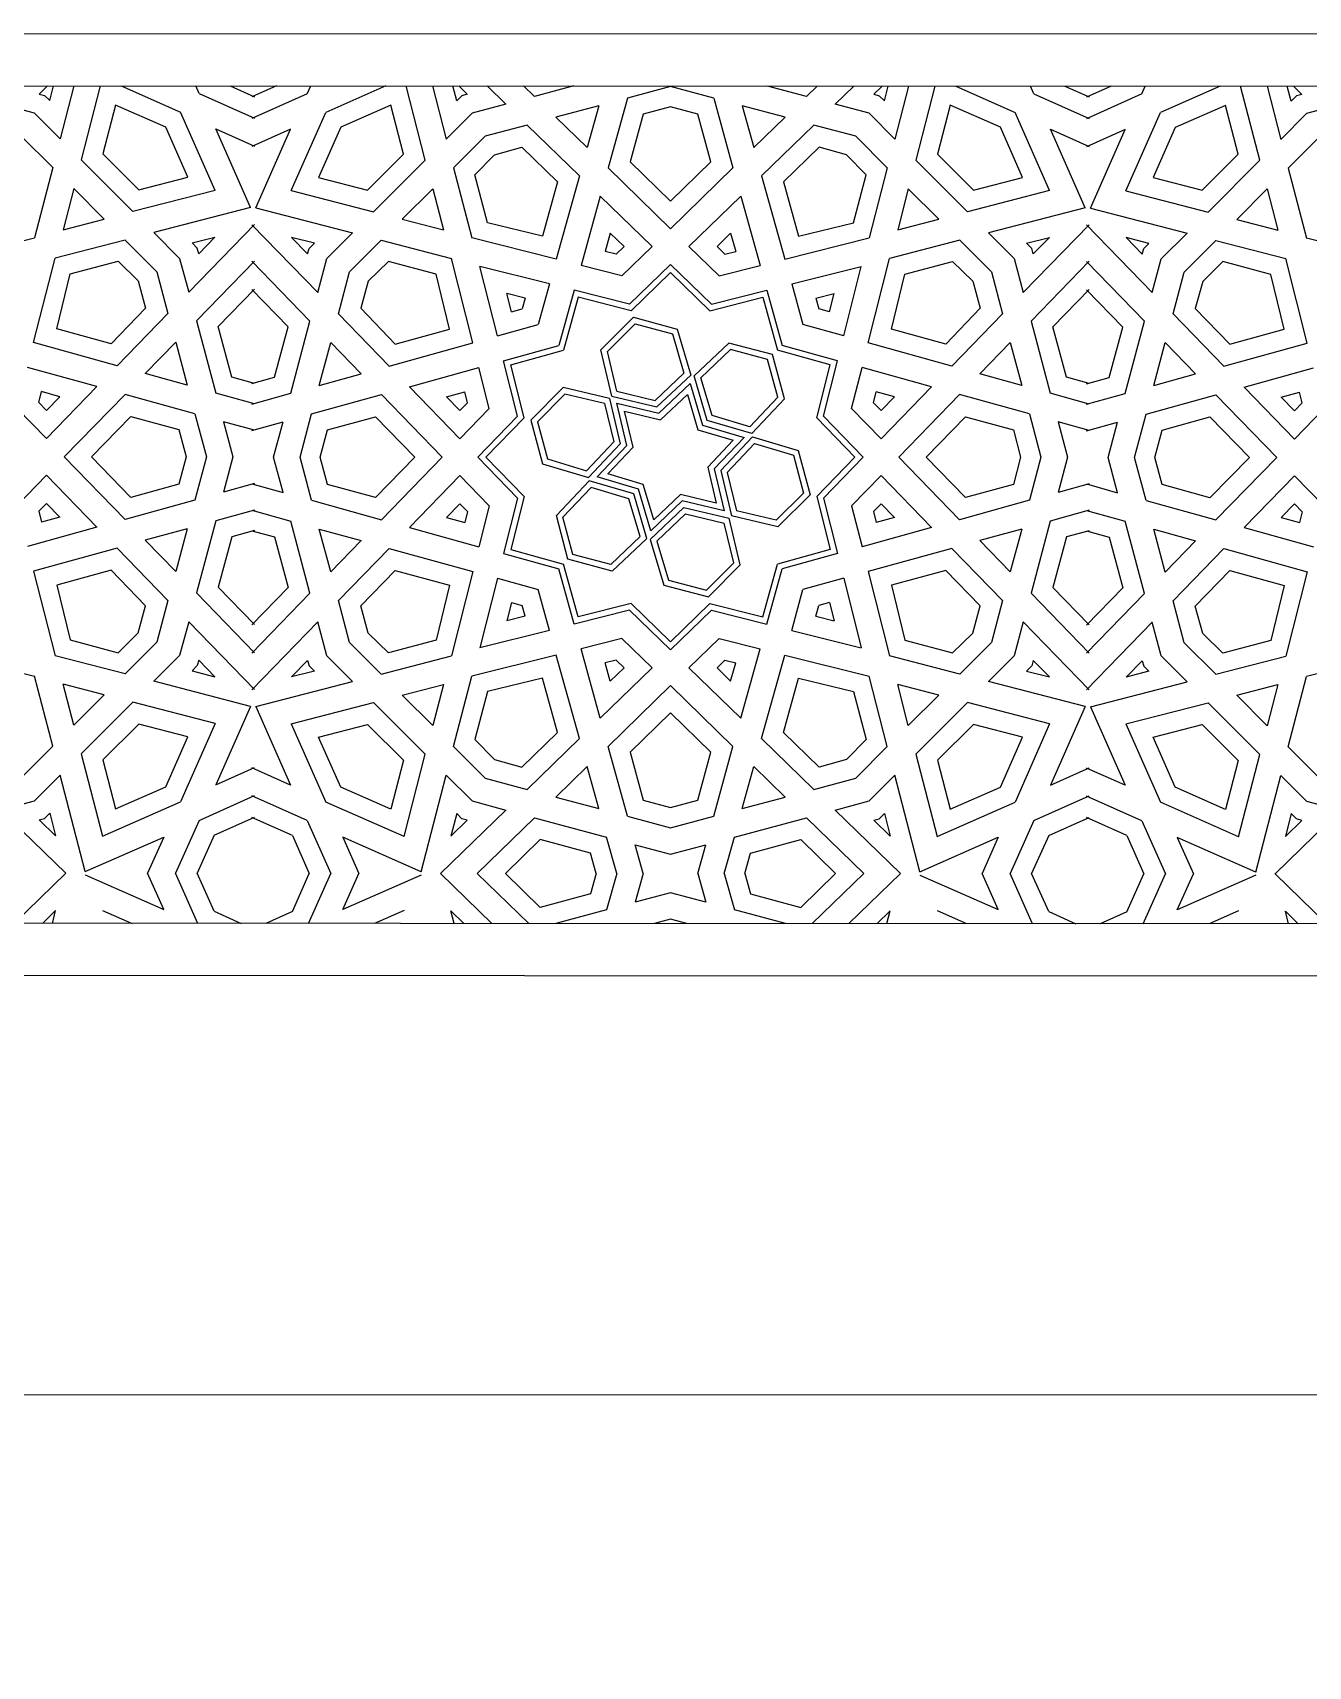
# Model space of a CAD drawing. Header units: inches. Extents: x 13054 to 48691, y 5623 to 20391.
# Drawn here: x 48389.29 to 48401.48, y 18873.44 to 18889.05 of the extents above; entities that cross this region are included whole.
import ezdxf

# ---------------------------------------------------------------- set-up
doc = ezdxf.new("R2010")
doc.units = ezdxf.units.IN
doc.header["$MEASUREMENT"] = 0

msp = doc.modelspace()

# ---------------------------------------------------------------- linework, layer by layer
at = {"transparency": 33554483}
for p, q in [((48359.01, 18889.046), (48454.949, 18889.021)), ((48359.51, 18888.546), (48454.449, 18888.521)), ((48389.43, 18888.538), (48389.35, 18888.46)), ((48389.35, 18888.46), (48389.402, 18888.446)), ((48389.402, 18888.446), (48389.452, 18888.397)), ((48389.452, 18888.397), (48389.489, 18888.538)), ((48389.683, 18888.538), (48389.551, 18888.032)), ((48389.935, 18888.538), (48389.752, 18887.831)), ((48390.133, 18888.538), (48390.702, 18888.287)), ((48390.88, 18888.465), (48390.847, 18888.538)), ((48390.88, 18888.465), (48391.408, 18888.229)), ((48391.177, 18888.537), (48391.408, 18888.434)), ((48391.619, 18888.537), (48391.383, 18888.432)), ((48391.912, 18888.463), (48391.383, 18888.226)), ((48391.912, 18888.463), (48391.945, 18888.537)), ((48392.662, 18888.537), (48392.089, 18888.285)), ((48393.04, 18887.829), (48392.857, 18888.537)), ((48393.109, 18888.537), (48393.24, 18888.029)), ((48393.34, 18888.394), (48393.303, 18888.537)), ((48393.389, 18888.444), (48393.34, 18888.394)), ((48393.36, 18888.537), (48393.441, 18888.458)), ((48393.441, 18888.458), (48393.389, 18888.444)), ((48393.63, 18888.537), (48393.809, 18888.362)), ((48393.98, 18888.537), (48394.084, 18888.436)), ((48394.459, 18888.537), (48394.084, 18888.436)), ((48394.971, 18888.421), (48394.786, 18887.754)), ((48395.383, 18888.531), (48394.971, 18888.421)), ((48395.796, 18888.421), (48395.383, 18888.531)), ((48395.796, 18888.421), (48395.98, 18887.754)), ((48396.682, 18888.436), (48396.309, 18888.536)), ((48396.785, 18888.536), (48396.682, 18888.436)), ((48397.136, 18888.536), (48396.957, 18888.362)), ((48397.405, 18888.536), (48397.325, 18888.458)), ((48397.325, 18888.458), (48397.377, 18888.444)), ((48397.377, 18888.444), (48397.427, 18888.394)), ((48397.427, 18888.394), (48397.463, 18888.536)), ((48397.657, 18888.536), (48397.526, 18888.029)), ((48397.909, 18888.536), (48397.726, 18887.829)), ((48398.108, 18888.536), (48398.677, 18888.285)), ((48398.854, 18888.463), (48398.822, 18888.535)), ((48398.854, 18888.463), (48399.383, 18888.226)), ((48399.152, 18888.535), (48399.383, 18888.432)), ((48399.593, 18888.535), (48399.358, 18888.43)), ((48399.886, 18888.461), (48399.358, 18888.224)), ((48399.886, 18888.461), (48399.92, 18888.535)), ((48400.636, 18888.535), (48400.064, 18888.283)), ((48401.014, 18887.827), (48400.831, 18888.535)), ((48401.083, 18888.535), (48401.215, 18888.027)), ((48401.314, 18888.392), (48401.277, 18888.535)), ((48401.364, 18888.442), (48401.314, 18888.392)), ((48401.335, 18888.535), (48401.416, 18888.456)), ((48401.416, 18888.456), (48401.364, 18888.442)), ((48389.305, 18888.278), (48388.982, 18888.364)), ((48389.551, 18888.032), (48389.305, 18888.278)), ((48390.081, 18888.355), (48389.96, 18887.888)), ((48390.56, 18888.145), (48390.081, 18888.355)), ((48391.031, 18887.54), (48390.702, 18888.287)), ((48391.76, 18887.538), (48392.089, 18888.285)), ((48392.71, 18888.353), (48392.232, 18888.143)), ((48392.831, 18887.886), (48392.71, 18888.353)), ((48393.487, 18888.276), (48393.24, 18888.029)), ((48393.809, 18888.362), (48393.487, 18888.276)), ((48394.697, 18888.348), (48394.288, 18888.238)), ((48394.288, 18888.238), (48394.586, 18887.948)), ((48394.697, 18888.348), (48394.586, 18887.948)), ((48395.123, 18888.267), (48394.997, 18887.811)), ((48395.383, 18888.337), (48395.123, 18888.267)), ((48395.643, 18888.267), (48395.383, 18888.337)), ((48395.77, 18887.811), (48395.643, 18888.267)), ((48396.479, 18888.238), (48396.069, 18888.348)), ((48396.069, 18888.348), (48396.18, 18887.948)), ((48396.479, 18888.238), (48396.18, 18887.948)), ((48397.28, 18888.276), (48396.957, 18888.362)), ((48397.526, 18888.029), (48397.28, 18888.276)), ((48398.056, 18888.353), (48397.935, 18887.886)), ((48398.535, 18888.143), (48398.056, 18888.353)), ((48399.006, 18887.538), (48398.677, 18888.285)), ((48399.735, 18887.536), (48400.064, 18888.283)), ((48400.685, 18888.351), (48400.206, 18888.141)), ((48400.806, 18887.884), (48400.685, 18888.351)), ((48401.461, 18888.274), (48401.215, 18888.027)), ((48401.784, 18888.36), (48401.461, 18888.274)), ((48390.77, 18887.666), (48390.56, 18888.145)), ((48391.04, 18888.126), (48391.408, 18887.961)), ((48391.37, 18887.376), (48391.04, 18888.126)), ((48391.751, 18888.124), (48391.383, 18887.959)), ((48391.421, 18887.373), (48391.751, 18888.124)), ((48392.232, 18888.143), (48392.021, 18887.664)), ((48394.013, 18888.164), (48393.613, 18888.057)), ((48394.013, 18888.164), (48394.512, 18887.679)), ((48396.753, 18888.164), (48396.254, 18887.679)), ((48397.153, 18888.057), (48396.753, 18888.164)), ((48398.745, 18887.664), (48398.535, 18888.143)), ((48399.015, 18888.124), (48399.383, 18887.959)), ((48399.345, 18887.373), (48399.015, 18888.124)), ((48399.726, 18888.121), (48399.358, 18887.957)), ((48399.396, 18887.371), (48399.726, 18888.121)), ((48400.206, 18888.141), (48399.996, 18887.662)), ((48389.48, 18887.757), (48389.178, 18888.059)), ((48393.613, 18888.057), (48393.311, 18887.755)), ((48393.702, 18887.879), (48393.962, 18887.951)), ((48393.962, 18887.951), (48394.302, 18887.622)), ((48396.805, 18887.951), (48396.464, 18887.622)), ((48397.064, 18887.879), (48396.805, 18887.951)), ((48397.455, 18887.755), (48397.153, 18888.057)), ((48401.588, 18888.055), (48401.286, 18887.753)), ((48390.246, 18887.337), (48389.752, 18887.831)), ((48389.96, 18887.888), (48390.303, 18887.545)), ((48392.488, 18887.543), (48392.831, 18887.886)), ((48392.545, 18887.335), (48393.04, 18887.829)), ((48393.513, 18887.687), (48393.702, 18887.879)), ((48394.997, 18887.811), (48395.383, 18887.435)), ((48395.383, 18887.435), (48395.77, 18887.811)), ((48397.253, 18887.687), (48397.064, 18887.879)), ((48398.221, 18887.335), (48397.726, 18887.829)), ((48397.935, 18887.886), (48398.278, 18887.543)), ((48400.463, 18887.541), (48400.806, 18887.884)), ((48400.52, 18887.332), (48401.014, 18887.827)), ((48389.48, 18887.757), (48389.307, 18887.087)), ((48390.303, 18887.545), (48390.77, 18887.666)), ((48392.021, 18887.664), (48392.488, 18887.543)), ((48393.311, 18887.755), (48393.485, 18887.085)), ((48393.635, 18887.23), (48393.513, 18887.687)), ((48394.302, 18887.622), (48394.159, 18887.102)), ((48394.512, 18887.679), (48394.291, 18886.881)), ((48394.786, 18887.754), (48395.383, 18887.173)), ((48395.98, 18887.754), (48395.383, 18887.173)), ((48396.254, 18887.679), (48396.475, 18886.881)), ((48396.464, 18887.622), (48396.607, 18887.102)), ((48397.131, 18887.23), (48397.253, 18887.687)), ((48397.455, 18887.755), (48397.282, 18887.085)), ((48398.278, 18887.543), (48398.745, 18887.664)), ((48399.996, 18887.662), (48400.463, 18887.541)), ((48401.286, 18887.753), (48401.459, 18887.083)), ((48389.681, 18887.557), (48389.579, 18887.164)), ((48389.972, 18887.266), (48389.681, 18887.557)), ((48391.031, 18887.54), (48390.246, 18887.337)), ((48391.76, 18887.538), (48392.545, 18887.335)), ((48392.82, 18887.264), (48393.111, 18887.555)), ((48393.111, 18887.555), (48393.213, 18887.162)), ((48394.712, 18887.485), (48394.528, 18886.821)), ((48394.712, 18887.485), (48395.208, 18887.003)), ((48396.055, 18887.485), (48395.558, 18887.003)), ((48396.055, 18887.485), (48396.239, 18886.821)), ((48397.655, 18887.555), (48397.554, 18887.162)), ((48397.947, 18887.264), (48397.655, 18887.555)), ((48399.006, 18887.538), (48398.221, 18887.335)), ((48399.735, 18887.536), (48400.52, 18887.332)), ((48400.794, 18887.261), (48401.085, 18887.553)), ((48401.085, 18887.553), (48401.187, 18887.16)), ((48391.37, 18887.376), (48390.447, 18887.136)), ((48391.421, 18887.373), (48392.345, 18887.134)), ((48399.345, 18887.373), (48398.421, 18887.134)), ((48399.396, 18887.371), (48400.32, 18887.132)), ((48389.579, 18887.164), (48389.972, 18887.266)), ((48390.447, 18887.136), (48390.693, 18886.89)), ((48391.408, 18887.215), (48390.78, 18886.567)), ((48391.383, 18887.212), (48392.012, 18886.565)), ((48392.098, 18886.888), (48392.345, 18887.134)), ((48392.82, 18887.264), (48393.213, 18887.162)), ((48394.159, 18887.102), (48393.635, 18887.23)), ((48396.607, 18887.102), (48397.131, 18887.23)), ((48397.554, 18887.162), (48397.947, 18887.264)), ((48398.421, 18887.134), (48398.668, 18886.888)), ((48399.383, 18887.212), (48398.754, 18886.565)), ((48399.358, 18887.21), (48399.987, 18886.563)), ((48400.794, 18887.261), (48401.187, 18887.16)), ((48388.501, 18886.883), (48389.307, 18887.087)), ((48390.172, 18887.065), (48389.502, 18886.892)), ((48390.172, 18887.065), (48390.474, 18886.763)), ((48390.812, 18887.037), (48391.029, 18887.093)), ((48390.861, 18886.987), (48390.812, 18887.037)), ((48390.875, 18886.935), (48390.861, 18886.987)), ((48391.029, 18887.093), (48390.875, 18886.935)), ((48391.98, 18887.035), (48391.763, 18887.091)), ((48391.763, 18887.091), (48391.916, 18886.933)), ((48391.916, 18886.933), (48391.93, 18886.985)), ((48391.93, 18886.985), (48391.98, 18887.035)), ((48392.317, 18886.761), (48392.619, 18887.063)), ((48392.619, 18887.063), (48393.289, 18886.89)), ((48394.291, 18886.881), (48393.485, 18887.085)), ((48394.808, 18887.13), (48394.76, 18886.956)), ((48394.808, 18887.13), (48394.939, 18887.003)), ((48394.939, 18887.003), (48394.864, 18886.93)), ((48395.208, 18887.003), (48394.919, 18886.722)), ((48395.558, 18887.003), (48395.847, 18886.722)), ((48395.958, 18887.13), (48395.828, 18887.003)), ((48395.828, 18887.003), (48395.903, 18886.93)), ((48395.958, 18887.13), (48396.006, 18886.956)), ((48396.475, 18886.881), (48397.282, 18887.085)), ((48398.147, 18887.063), (48397.477, 18886.89)), ((48398.147, 18887.063), (48398.449, 18886.761)), ((48398.786, 18887.035), (48399.003, 18887.091)), ((48398.836, 18886.985), (48398.786, 18887.035)), ((48398.85, 18886.933), (48398.836, 18886.985)), ((48399.003, 18887.091), (48398.85, 18886.933)), ((48399.955, 18887.033), (48399.738, 18887.089)), ((48399.738, 18887.089), (48399.891, 18886.931)), ((48399.891, 18886.931), (48399.905, 18886.983)), ((48399.905, 18886.983), (48399.955, 18887.033)), ((48400.073, 18886.886), (48400.32, 18887.132)), ((48400.292, 18886.759), (48400.594, 18887.061)), ((48400.594, 18887.061), (48401.264, 18886.888)), ((48402.265, 18886.879), (48401.459, 18887.083)), ((48389.298, 18886.086), (48389.502, 18886.892)), ((48389.647, 18886.741), (48390.105, 18886.863)), ((48390.105, 18886.863), (48390.297, 18886.675)), ((48390.693, 18886.89), (48390.78, 18886.567)), ((48391.408, 18886.864), (48390.853, 18886.293)), ((48391.383, 18886.862), (48391.938, 18886.291)), ((48392.012, 18886.565), (48392.098, 18886.888)), ((48392.687, 18886.861), (48392.495, 18886.672)), ((48393.145, 18886.739), (48392.687, 18886.861)), ((48393.493, 18886.084), (48393.289, 18886.89)), ((48394.864, 18886.93), (48394.76, 18886.956)), ((48395.383, 18886.833), (48394.992, 18886.452)), ((48395.383, 18886.833), (48395.775, 18886.452)), ((48395.903, 18886.93), (48396.006, 18886.956)), ((48397.273, 18886.084), (48397.477, 18886.89)), ((48397.622, 18886.739), (48398.079, 18886.861)), ((48398.079, 18886.861), (48398.271, 18886.672)), ((48398.668, 18886.888), (48398.754, 18886.565)), ((48399.383, 18886.862), (48398.828, 18886.291)), ((48399.358, 18886.86), (48399.913, 18886.289)), ((48399.987, 18886.563), (48400.073, 18886.886)), ((48400.662, 18886.859), (48400.47, 18886.67)), ((48401.119, 18886.737), (48400.662, 18886.859)), ((48401.468, 18886.081), (48401.264, 18886.888)), ((48389.519, 18886.217), (48389.647, 18886.741)), ((48390.297, 18886.675), (48390.368, 18886.415)), ((48390.474, 18886.763), (48390.581, 18886.363)), ((48392.21, 18886.361), (48392.317, 18886.761)), ((48392.495, 18886.672), (48392.423, 18886.413)), ((48393.273, 18886.215), (48393.145, 18886.739)), ((48393.729, 18886.149), (48393.56, 18886.814)), ((48394.226, 18886.646), (48393.56, 18886.814)), ((48394.919, 18886.722), (48394.528, 18886.821)), ((48395.383, 18886.754), (48395.008, 18886.39)), ((48395.383, 18886.754), (48395.758, 18886.39)), ((48395.847, 18886.722), (48396.239, 18886.821)), ((48396.541, 18886.646), (48397.206, 18886.814)), ((48397.038, 18886.149), (48397.206, 18886.814)), ((48397.494, 18886.215), (48397.622, 18886.739)), ((48398.271, 18886.672), (48398.343, 18886.413)), ((48398.449, 18886.761), (48398.556, 18886.361)), ((48400.185, 18886.359), (48400.292, 18886.759)), ((48400.47, 18886.67), (48400.398, 18886.411)), ((48401.247, 18886.213), (48401.119, 18886.737)), ((48391.062, 18886.238), (48391.408, 18886.595)), ((48391.729, 18886.236), (48391.383, 18886.593)), ((48393.864, 18886.381), (48393.82, 18886.555)), ((48393.993, 18886.511), (48393.82, 18886.555)), ((48393.993, 18886.511), (48393.965, 18886.409)), ((48394.226, 18886.646), (48394.118, 18886.257)), ((48394.462, 18886.586), (48394.316, 18886.058)), ((48394.502, 18886.518), (48394.362, 18886.012)), ((48394.992, 18886.452), (48394.462, 18886.586)), ((48395.008, 18886.39), (48394.502, 18886.518)), ((48395.758, 18886.39), (48396.264, 18886.518)), ((48395.775, 18886.452), (48396.304, 18886.586)), ((48396.264, 18886.518), (48396.404, 18886.012)), ((48396.304, 18886.586), (48396.45, 18886.058)), ((48396.541, 18886.646), (48396.648, 18886.257)), ((48396.773, 18886.511), (48396.947, 18886.555)), ((48396.773, 18886.511), (48396.801, 18886.409)), ((48396.903, 18886.381), (48396.947, 18886.555)), ((48399.037, 18886.236), (48399.383, 18886.593)), ((48399.704, 18886.234), (48399.358, 18886.591)), ((48390.368, 18886.415), (48390.039, 18886.075)), ((48390.581, 18886.363), (48390.097, 18885.865)), ((48392.21, 18886.361), (48392.695, 18885.862)), ((48392.423, 18886.413), (48392.753, 18886.072)), ((48393.864, 18886.381), (48393.965, 18886.409)), ((48396.903, 18886.381), (48396.801, 18886.409)), ((48398.343, 18886.413), (48398.014, 18886.072)), ((48398.556, 18886.361), (48398.071, 18885.862)), ((48400.185, 18886.359), (48400.67, 18885.86)), ((48400.398, 18886.411), (48400.727, 18886.07)), ((48390.039, 18886.075), (48389.519, 18886.217)), ((48390.853, 18886.293), (48391.038, 18885.604)), ((48391.191, 18885.756), (48391.062, 18886.238)), ((48391.6, 18885.754), (48391.729, 18886.236)), ((48391.754, 18885.602), (48391.938, 18886.291)), ((48392.753, 18886.072), (48393.273, 18886.215)), ((48393.729, 18886.149), (48394.118, 18886.257)), ((48394.718, 18886.017), (48395.029, 18886.327)), ((48394.78, 18885.999), (48395.046, 18886.264)), ((48395.029, 18886.327), (48395.446, 18886.214)), ((48395.046, 18886.264), (48395.401, 18886.168)), ((48395.446, 18886.214), (48395.576, 18885.776)), ((48397.038, 18886.149), (48396.648, 18886.257)), ((48398.014, 18886.072), (48397.494, 18886.215)), ((48398.828, 18886.291), (48399.012, 18885.602)), ((48399.166, 18885.754), (48399.037, 18886.236)), ((48399.575, 18885.752), (48399.704, 18886.234)), ((48399.729, 18885.6), (48399.913, 18886.289)), ((48400.727, 18886.07), (48401.247, 18886.213)), ((48390.097, 18885.865), (48389.298, 18886.086)), ((48390.655, 18886.089), (48390.365, 18885.79)), ((48390.655, 18886.089), (48390.765, 18885.68)), ((48392.027, 18885.677), (48392.137, 18886.087)), ((48392.137, 18886.087), (48392.427, 18885.788)), ((48392.695, 18885.862), (48393.493, 18886.084)), ((48393.788, 18885.912), (48394.316, 18886.058)), ((48395.401, 18886.168), (48395.512, 18885.793)), ((48395.94, 18886.081), (48395.608, 18885.768)), ((48396.357, 18885.971), (48395.94, 18886.081)), ((48396.978, 18885.912), (48396.45, 18886.058)), ((48398.071, 18885.862), (48397.273, 18886.084)), ((48398.63, 18886.087), (48398.339, 18885.788)), ((48398.63, 18886.087), (48398.739, 18885.677)), ((48400.002, 18885.675), (48400.111, 18886.085)), ((48400.111, 18886.085), (48400.401, 18885.786)), ((48400.67, 18885.86), (48401.468, 18886.081)), ((48393.922, 18885.383), (48393.788, 18885.912)), ((48393.856, 18885.872), (48394.362, 18886.012)), ((48394.823, 18885.574), (48394.718, 18886.017)), ((48394.87, 18885.621), (48394.78, 18885.999)), ((48395.956, 18886.019), (48395.672, 18885.75)), ((48396.311, 18885.925), (48395.956, 18886.019)), ((48396.409, 18885.563), (48396.311, 18885.925)), ((48396.472, 18885.547), (48396.357, 18885.971)), ((48396.91, 18885.872), (48396.404, 18886.012)), ((48396.844, 18885.383), (48396.978, 18885.912)), ((48389.903, 18885.665), (48389.239, 18885.849)), ((48390.765, 18885.68), (48390.365, 18885.79)), ((48391.408, 18885.696), (48391.191, 18885.756)), ((48391.383, 18885.694), (48391.6, 18885.754)), ((48392.027, 18885.677), (48392.427, 18885.788)), ((48392.889, 18885.663), (48393.553, 18885.847)), ((48393.652, 18885.455), (48393.553, 18885.847)), ((48393.984, 18885.366), (48393.856, 18885.872)), ((48395.238, 18885.533), (48395.512, 18885.793)), ((48395.254, 18885.472), (48395.576, 18885.776)), ((48395.735, 18885.343), (48395.608, 18885.768)), ((48395.78, 18885.388), (48395.672, 18885.75)), ((48396.782, 18885.366), (48396.91, 18885.872)), ((48397.114, 18885.455), (48397.213, 18885.847)), ((48397.877, 18885.663), (48397.213, 18885.847)), ((48398.739, 18885.677), (48398.339, 18885.788)), ((48399.383, 18885.694), (48399.166, 18885.754)), ((48399.358, 18885.692), (48399.575, 18885.752)), ((48400.002, 18885.675), (48400.401, 18885.786)), ((48400.864, 18885.661), (48401.528, 18885.845)), ((48389.347, 18885.513), (48389.374, 18885.617)), ((48389.547, 18885.569), (48389.374, 18885.617)), ((48389.903, 18885.665), (48389.42, 18885.169)), ((48390.171, 18885.591), (48389.59, 18884.993)), ((48390.838, 18885.406), (48390.171, 18885.591)), ((48391.408, 18885.501), (48391.038, 18885.604)), ((48391.383, 18885.499), (48391.754, 18885.602)), ((48391.954, 18885.404), (48392.621, 18885.589)), ((48392.621, 18885.589), (48393.201, 18884.991)), ((48392.889, 18885.663), (48393.371, 18885.166)), ((48393.244, 18885.567), (48393.418, 18885.615)), ((48393.444, 18885.511), (48393.418, 18885.615)), ((48394.357, 18885.657), (48394.048, 18885.345)), ((48394.375, 18885.594), (48394.111, 18885.328)), ((48394.8, 18885.551), (48394.357, 18885.657)), ((48394.753, 18885.504), (48394.375, 18885.594)), ((48394.823, 18885.574), (48395.254, 18885.472)), ((48394.87, 18885.621), (48395.238, 18885.533)), ((48395.271, 18885.41), (48395.571, 18885.694)), ((48395.288, 18885.348), (48395.544, 18885.59)), ((48395.544, 18885.59), (48395.644, 18885.252)), ((48395.571, 18885.694), (48395.689, 18885.298)), ((48397.322, 18885.511), (48397.348, 18885.615)), ((48397.522, 18885.567), (48397.348, 18885.615)), ((48397.877, 18885.663), (48397.395, 18885.166)), ((48398.145, 18885.589), (48397.565, 18884.991)), ((48398.813, 18885.404), (48398.145, 18885.589)), ((48399.383, 18885.499), (48399.012, 18885.602)), ((48399.358, 18885.497), (48399.729, 18885.6)), ((48399.928, 18885.402), (48400.595, 18885.586)), ((48400.595, 18885.586), (48401.176, 18884.989)), ((48400.864, 18885.661), (48401.346, 18885.164)), ((48401.219, 18885.564), (48401.393, 18885.612)), ((48401.419, 18885.509), (48401.393, 18885.612)), ((48389.42, 18885.169), (48389.14, 18885.457)), ((48389.42, 18885.438), (48389.347, 18885.513)), ((48389.547, 18885.569), (48389.42, 18885.438)), ((48393.244, 18885.567), (48393.371, 18885.436)), ((48393.371, 18885.436), (48393.444, 18885.511)), ((48393.371, 18885.166), (48393.652, 18885.455)), ((48394.753, 18885.504), (48394.841, 18885.137)), ((48394.8, 18885.551), (48394.903, 18885.12)), ((48394.869, 18885.506), (48395.271, 18885.41)), ((48394.965, 18885.103), (48394.869, 18885.506)), ((48394.945, 18885.43), (48395.288, 18885.348)), ((48395.027, 18885.087), (48394.945, 18885.43)), ((48396.142, 18885.28), (48396.409, 18885.563)), ((48396.159, 18885.216), (48396.472, 18885.547)), ((48397.395, 18885.166), (48397.114, 18885.455)), ((48397.395, 18885.436), (48397.322, 18885.511)), ((48397.522, 18885.567), (48397.395, 18885.436)), ((48401.219, 18885.564), (48401.346, 18885.434)), ((48401.346, 18885.434), (48401.419, 18885.509)), ((48401.346, 18885.164), (48401.627, 18885.453)), ((48389.852, 18884.993), (48390.228, 18885.38)), ((48390.228, 18885.38), (48390.684, 18885.254)), ((48390.838, 18885.406), (48390.949, 18884.993)), ((48391.111, 18885.33), (48391.201, 18884.993)), ((48391.408, 18885.248), (48391.111, 18885.33)), ((48391.383, 18885.246), (48391.681, 18885.328)), ((48391.59, 18884.991), (48391.681, 18885.328)), ((48391.843, 18884.991), (48391.954, 18885.404)), ((48392.107, 18885.251), (48392.564, 18885.378)), ((48392.564, 18885.378), (48392.939, 18884.991)), ((48393.542, 18884.991), (48393.922, 18885.383)), ((48393.62, 18884.991), (48393.984, 18885.366)), ((48394.048, 18885.345), (48394.161, 18884.928)), ((48394.111, 18885.328), (48394.207, 18884.974)), ((48395.689, 18885.298), (48396.086, 18885.18)), ((48396.159, 18885.216), (48395.735, 18885.343)), ((48396.142, 18885.28), (48395.78, 18885.388)), ((48397.146, 18884.991), (48396.782, 18885.366)), ((48397.225, 18884.991), (48396.844, 18885.383)), ((48397.827, 18884.991), (48398.203, 18885.378)), ((48398.203, 18885.378), (48398.659, 18885.251)), ((48398.813, 18885.404), (48398.923, 18884.991)), ((48399.086, 18885.328), (48399.176, 18884.991)), ((48399.383, 18885.246), (48399.086, 18885.328)), ((48399.358, 18885.244), (48399.655, 18885.326)), ((48399.565, 18884.989), (48399.655, 18885.326)), ((48399.818, 18884.989), (48399.928, 18885.402)), ((48400.082, 18885.249), (48400.538, 18885.376)), ((48400.538, 18885.376), (48400.914, 18884.989)), ((48390.684, 18885.254), (48390.754, 18884.993)), ((48392.037, 18884.991), (48392.107, 18885.251)), ((48394.841, 18885.137), (48394.581, 18884.862)), ((48394.903, 18885.12), (48394.598, 18884.798)), ((48395.644, 18885.252), (48395.982, 18885.152)), ((48395.982, 18885.152), (48395.74, 18884.896)), ((48396.086, 18885.18), (48395.801, 18884.879)), ((48396.168, 18885.184), (48395.863, 18884.863)), ((48396.185, 18885.121), (48395.925, 18884.846)), ((48396.168, 18885.184), (48396.604, 18885.055)), ((48396.185, 18885.121), (48396.558, 18885.01)), ((48398.659, 18885.251), (48398.729, 18884.991)), ((48400.012, 18884.989), (48400.082, 18885.249)), ((48390.171, 18884.396), (48389.59, 18884.993)), ((48390.228, 18884.607), (48389.852, 18884.993)), ((48390.754, 18884.993), (48390.684, 18884.733)), ((48390.949, 18884.993), (48390.838, 18884.581)), ((48391.201, 18884.993), (48391.111, 18884.657)), ((48391.681, 18884.654), (48391.59, 18884.991)), ((48391.954, 18884.579), (48391.843, 18884.991)), ((48392.107, 18884.731), (48392.037, 18884.991)), ((48392.939, 18884.991), (48392.564, 18884.605)), ((48392.621, 18884.394), (48393.201, 18884.991)), ((48393.542, 18884.991), (48393.922, 18884.6)), ((48393.62, 18884.991), (48393.984, 18884.617)), ((48394.207, 18884.974), (48394.581, 18884.862)), ((48394.681, 18884.803), (48394.965, 18885.103)), ((48394.784, 18884.831), (48395.027, 18885.087)), ((48396.558, 18885.01), (48396.654, 18884.647)), ((48396.604, 18885.055), (48396.717, 18884.63)), ((48397.146, 18884.991), (48396.782, 18884.617)), ((48397.225, 18884.991), (48396.844, 18884.6)), ((48398.145, 18884.394), (48397.565, 18884.991)), ((48398.203, 18884.605), (48397.827, 18884.991)), ((48398.729, 18884.991), (48398.659, 18884.731)), ((48398.923, 18884.991), (48398.813, 18884.579)), ((48399.176, 18884.991), (48399.086, 18884.654)), ((48399.655, 18884.652), (48399.565, 18884.989)), ((48399.928, 18884.577), (48399.818, 18884.989)), ((48400.082, 18884.729), (48400.012, 18884.989)), ((48400.914, 18884.989), (48400.538, 18884.603)), ((48400.595, 18884.392), (48401.176, 18884.989)), ((48389.42, 18884.818), (48389.14, 18884.53)), ((48389.903, 18884.322), (48389.42, 18884.818)), ((48392.889, 18884.32), (48393.371, 18884.816)), ((48393.371, 18884.816), (48393.652, 18884.527)), ((48394.161, 18884.928), (48394.598, 18884.798)), ((48395.077, 18884.685), (48394.681, 18884.803)), ((48395.122, 18884.73), (48394.784, 18884.831)), ((48395.74, 18884.896), (48395.821, 18884.553)), ((48395.801, 18884.879), (48395.897, 18884.477)), ((48395.863, 18884.863), (48395.966, 18884.432)), ((48395.925, 18884.846), (48396.013, 18884.478)), ((48397.395, 18884.816), (48397.114, 18884.527)), ((48397.877, 18884.32), (48397.395, 18884.816)), ((48400.864, 18884.318), (48401.346, 18884.814)), ((48401.346, 18884.814), (48401.627, 18884.525)), ((48390.684, 18884.733), (48390.228, 18884.607)), ((48391.408, 18884.739), (48391.111, 18884.657)), ((48391.383, 18884.737), (48391.681, 18884.654)), ((48392.564, 18884.605), (48392.107, 18884.731)), ((48394.293, 18884.434), (48394.607, 18884.766)), ((48394.355, 18884.418), (48394.624, 18884.702)), ((48395.032, 18884.64), (48394.607, 18884.766)), ((48394.986, 18884.594), (48394.624, 18884.702)), ((48395.158, 18884.215), (48395.032, 18884.64)), ((48395.195, 18884.289), (48395.077, 18884.685)), ((48395.223, 18884.393), (48395.122, 18884.73)), ((48396.654, 18884.647), (48396.393, 18884.388)), ((48398.659, 18884.731), (48398.203, 18884.605)), ((48399.383, 18884.737), (48399.086, 18884.654)), ((48399.358, 18884.735), (48399.655, 18884.652)), ((48400.538, 18884.603), (48400.082, 18884.729)), ((48389.42, 18884.549), (48389.347, 18884.474)), ((48389.547, 18884.418), (48389.42, 18884.549)), ((48390.838, 18884.581), (48390.171, 18884.396)), ((48391.408, 18884.486), (48391.038, 18884.383)), ((48391.383, 18884.484), (48391.754, 18884.381)), ((48391.954, 18884.579), (48392.621, 18884.394)), ((48393.244, 18884.416), (48393.371, 18884.547)), ((48393.371, 18884.547), (48393.444, 18884.472)), ((48393.652, 18884.527), (48393.553, 18884.136)), ((48393.922, 18884.6), (48393.788, 18884.071)), ((48393.984, 18884.617), (48393.856, 18884.11)), ((48395.094, 18884.232), (48394.986, 18884.594)), ((48395.19, 18884.206), (48395.512, 18884.511)), ((48395.495, 18884.573), (48395.195, 18884.289)), ((48395.479, 18884.635), (48395.223, 18884.393)), ((48395.821, 18884.553), (48395.479, 18884.635)), ((48395.897, 18884.477), (48395.495, 18884.573)), ((48395.512, 18884.511), (48395.943, 18884.408)), ((48396.717, 18884.63), (48396.41, 18884.326)), ((48396.782, 18884.617), (48396.91, 18884.11)), ((48396.844, 18884.6), (48396.978, 18884.071)), ((48397.114, 18884.527), (48397.213, 18884.136)), ((48397.395, 18884.547), (48397.322, 18884.472)), ((48397.522, 18884.416), (48397.395, 18884.547)), ((48398.813, 18884.579), (48398.145, 18884.394)), ((48399.383, 18884.484), (48399.012, 18884.381)), ((48399.358, 18884.481), (48399.729, 18884.379)), ((48399.928, 18884.577), (48400.595, 18884.392)), ((48401.219, 18884.414), (48401.346, 18884.545)), ((48401.346, 18884.545), (48401.419, 18884.47)), ((48389.347, 18884.474), (48389.374, 18884.37)), ((48389.547, 18884.418), (48389.374, 18884.37)), ((48391.038, 18884.383), (48390.853, 18883.694)), ((48391.938, 18883.692), (48391.754, 18884.381)), ((48393.244, 18884.416), (48393.418, 18884.368)), ((48393.444, 18884.472), (48393.418, 18884.368)), ((48394.403, 18884.017), (48394.293, 18884.434)), ((48394.45, 18884.063), (48394.355, 18884.418)), ((48395.254, 18884.189), (48395.528, 18884.449)), ((48395.528, 18884.449), (48395.896, 18884.361)), ((48395.987, 18883.981), (48395.896, 18884.361)), ((48396.049, 18883.964), (48395.943, 18884.408)), ((48396.41, 18884.326), (48395.966, 18884.432)), ((48396.393, 18884.388), (48396.013, 18884.478)), ((48397.322, 18884.472), (48397.348, 18884.368)), ((48397.522, 18884.416), (48397.348, 18884.368)), ((48399.012, 18884.381), (48398.828, 18883.692)), ((48399.913, 18883.69), (48399.729, 18884.379)), ((48401.219, 18884.414), (48401.393, 18884.366)), ((48401.419, 18884.47), (48401.393, 18884.366)), ((48389.903, 18884.322), (48389.239, 18884.138)), ((48390.765, 18884.307), (48390.365, 18884.197)), ((48390.655, 18883.898), (48390.365, 18884.197)), ((48390.765, 18884.307), (48390.655, 18883.898)), ((48391.191, 18884.231), (48391.062, 18883.748)), ((48391.408, 18884.291), (48391.191, 18884.231)), ((48391.383, 18884.289), (48391.6, 18884.229)), ((48391.6, 18884.229), (48391.729, 18883.746)), ((48392.137, 18883.896), (48392.027, 18884.305)), ((48392.027, 18884.305), (48392.427, 18884.194)), ((48392.137, 18883.896), (48392.427, 18884.194)), ((48392.889, 18884.32), (48393.553, 18884.136)), ((48395.094, 18884.232), (48394.812, 18883.965)), ((48395.158, 18884.215), (48394.827, 18883.902)), ((48395.19, 18884.206), (48395.32, 18883.77)), ((48395.254, 18884.189), (48395.365, 18883.817)), ((48397.877, 18884.32), (48397.213, 18884.136)), ((48398.739, 18884.305), (48398.339, 18884.194)), ((48398.63, 18883.896), (48398.339, 18884.194)), ((48398.739, 18884.305), (48398.63, 18883.896)), ((48399.166, 18884.229), (48399.037, 18883.746)), ((48399.383, 18884.289), (48399.166, 18884.229)), ((48399.358, 18884.287), (48399.575, 18884.226)), ((48399.575, 18884.226), (48399.704, 18883.744)), ((48400.111, 18883.894), (48400.002, 18884.303)), ((48400.002, 18884.303), (48400.401, 18884.192)), ((48400.111, 18883.894), (48400.401, 18884.192)), ((48400.864, 18884.318), (48401.528, 18884.134)), ((48390.097, 18884.122), (48389.298, 18883.901)), ((48390.581, 18883.623), (48390.097, 18884.122)), ((48392.21, 18883.621), (48392.695, 18884.12)), ((48392.695, 18884.12), (48393.493, 18883.899)), ((48393.788, 18884.071), (48394.316, 18883.924)), ((48393.856, 18884.11), (48394.362, 18883.97)), ((48394.827, 18883.902), (48394.403, 18884.017)), ((48394.812, 18883.965), (48394.45, 18884.063)), ((48396.91, 18884.11), (48396.404, 18883.97)), ((48396.978, 18884.071), (48396.45, 18883.924)), ((48398.071, 18884.12), (48397.273, 18883.899)), ((48398.556, 18883.621), (48398.071, 18884.12)), ((48400.185, 18883.619), (48400.67, 18884.118)), ((48400.67, 18884.118), (48401.468, 18883.897)), ((48389.298, 18883.901), (48389.502, 18883.095)), ((48390.039, 18883.912), (48389.519, 18883.769)), ((48390.368, 18883.572), (48390.039, 18883.912)), ((48392.423, 18883.57), (48392.753, 18883.91)), ((48392.753, 18883.91), (48393.273, 18883.767)), ((48393.493, 18883.899), (48393.289, 18883.093)), ((48394.462, 18883.397), (48394.316, 18883.924)), ((48394.502, 18883.465), (48394.362, 18883.97)), ((48395.728, 18883.721), (48395.987, 18883.981)), ((48395.745, 18883.658), (48396.049, 18883.964)), ((48396.264, 18883.465), (48396.404, 18883.97)), ((48396.304, 18883.397), (48396.45, 18883.924)), ((48397.273, 18883.899), (48397.477, 18883.093)), ((48398.014, 18883.91), (48397.494, 18883.767)), ((48398.343, 18883.57), (48398.014, 18883.91)), ((48400.398, 18883.568), (48400.727, 18883.908)), ((48400.727, 18883.908), (48401.247, 18883.765)), ((48401.468, 18883.897), (48401.264, 18883.091)), ((48389.519, 18883.769), (48389.647, 18883.246)), ((48391.062, 18883.748), (48391.408, 18883.392)), ((48391.729, 18883.746), (48391.383, 18883.39)), ((48393.273, 18883.767), (48393.145, 18883.244)), ((48393.729, 18883.834), (48393.56, 18883.169)), ((48393.729, 18883.834), (48394.118, 18883.726)), ((48394.226, 18883.337), (48394.118, 18883.726)), ((48395.32, 18883.77), (48395.745, 18883.658)), ((48395.365, 18883.817), (48395.728, 18883.721)), ((48396.541, 18883.337), (48396.648, 18883.726)), ((48397.038, 18883.834), (48396.648, 18883.726)), ((48397.038, 18883.834), (48397.206, 18883.169)), ((48397.494, 18883.767), (48397.622, 18883.244)), ((48399.037, 18883.746), (48399.383, 18883.39)), ((48399.704, 18883.744), (48399.358, 18883.388)), ((48401.247, 18883.765), (48401.119, 18883.241)), ((48390.297, 18883.312), (48390.368, 18883.572)), ((48390.581, 18883.623), (48390.474, 18883.223)), ((48391.408, 18883.123), (48390.853, 18883.694)), ((48391.383, 18883.12), (48391.938, 18883.692)), ((48392.317, 18883.221), (48392.21, 18883.621)), ((48392.495, 18883.31), (48392.423, 18883.57)), ((48393.864, 18883.602), (48393.82, 18883.428)), ((48393.864, 18883.602), (48393.965, 18883.573)), ((48393.993, 18883.472), (48393.965, 18883.573)), ((48395.008, 18883.593), (48394.502, 18883.465)), ((48395.383, 18883.228), (48395.008, 18883.593)), ((48395.383, 18883.228), (48395.758, 18883.593)), ((48395.758, 18883.593), (48396.264, 18883.465)), ((48396.773, 18883.472), (48396.801, 18883.573)), ((48396.903, 18883.602), (48396.801, 18883.573)), ((48396.903, 18883.602), (48396.947, 18883.428)), ((48398.271, 18883.31), (48398.343, 18883.57)), ((48398.556, 18883.621), (48398.449, 18883.221)), ((48399.383, 18883.12), (48398.828, 18883.692)), ((48399.358, 18883.118), (48399.913, 18883.69)), ((48400.292, 18883.219), (48400.185, 18883.619)), ((48400.47, 18883.308), (48400.398, 18883.568)), ((48390.78, 18883.419), (48390.693, 18883.097)), ((48391.408, 18882.772), (48390.78, 18883.419)), ((48391.383, 18882.77), (48392.012, 18883.417)), ((48392.098, 18883.095), (48392.012, 18883.417)), ((48393.993, 18883.472), (48393.82, 18883.428)), ((48394.992, 18883.53), (48394.462, 18883.397)), ((48395.383, 18883.15), (48394.992, 18883.53)), ((48395.383, 18883.15), (48395.775, 18883.53)), ((48395.775, 18883.53), (48396.304, 18883.397)), ((48396.773, 18883.472), (48396.947, 18883.428)), ((48398.754, 18883.417), (48398.668, 18883.095)), ((48399.383, 18882.77), (48398.754, 18883.417)), ((48399.358, 18882.768), (48399.987, 18883.415)), ((48400.073, 18883.093), (48399.987, 18883.415)), ((48389.647, 18883.246), (48390.105, 18883.123)), ((48390.105, 18883.123), (48390.297, 18883.312)), ((48392.687, 18883.121), (48392.495, 18883.31)), ((48393.145, 18883.244), (48392.687, 18883.121)), ((48394.226, 18883.337), (48393.56, 18883.169)), ((48394.919, 18883.26), (48394.528, 18883.161)), ((48395.208, 18882.98), (48394.919, 18883.26)), ((48395.558, 18882.98), (48395.847, 18883.26)), ((48395.847, 18883.26), (48396.239, 18883.161)), ((48396.541, 18883.337), (48397.206, 18883.169)), ((48397.622, 18883.244), (48398.079, 18883.121)), ((48398.079, 18883.121), (48398.271, 18883.31)), ((48400.662, 18883.119), (48400.47, 18883.308)), ((48401.119, 18883.241), (48400.662, 18883.119)), ((48388.501, 18883.103), (48389.307, 18882.9)), ((48390.172, 18882.921), (48389.502, 18883.095)), ((48390.474, 18883.223), (48390.172, 18882.921)), ((48390.693, 18883.097), (48390.447, 18882.85)), ((48392.345, 18882.848), (48392.098, 18883.095)), ((48392.619, 18882.919), (48392.317, 18883.221)), ((48392.619, 18882.919), (48393.289, 18883.093)), ((48394.291, 18883.101), (48393.485, 18882.898)), ((48394.512, 18882.303), (48394.291, 18883.101)), ((48394.712, 18882.497), (48394.528, 18883.161)), ((48396.055, 18882.497), (48396.239, 18883.161)), ((48396.254, 18882.303), (48396.475, 18883.101)), ((48396.475, 18883.101), (48397.282, 18882.898)), ((48398.147, 18882.919), (48397.477, 18883.093)), ((48398.449, 18883.221), (48398.147, 18882.919)), ((48398.668, 18883.095), (48398.421, 18882.848)), ((48400.32, 18882.846), (48400.073, 18883.093)), ((48400.594, 18882.917), (48400.292, 18883.219)), ((48400.594, 18882.917), (48401.264, 18883.091)), ((48402.265, 18883.099), (48401.459, 18882.896)), ((48390.861, 18883), (48390.812, 18882.95)), ((48390.812, 18882.95), (48391.029, 18882.894)), ((48390.875, 18883.051), (48390.861, 18883)), ((48391.029, 18882.894), (48390.875, 18883.051)), ((48391.763, 18882.892), (48391.916, 18883.049)), ((48391.98, 18882.948), (48391.763, 18882.892)), ((48391.916, 18883.049), (48391.93, 18882.998)), ((48391.93, 18882.998), (48391.98, 18882.948)), ((48394.712, 18882.497), (48395.208, 18882.98)), ((48394.864, 18883.052), (48394.76, 18883.026)), ((48394.808, 18882.853), (48394.76, 18883.026)), ((48394.808, 18882.853), (48394.939, 18882.98)), ((48394.939, 18882.98), (48394.864, 18883.052)), ((48396.055, 18882.497), (48395.558, 18882.98)), ((48395.828, 18882.98), (48395.903, 18883.052)), ((48395.958, 18882.853), (48395.828, 18882.98)), ((48395.903, 18883.052), (48396.006, 18883.026)), ((48395.958, 18882.853), (48396.006, 18883.026)), ((48398.836, 18882.998), (48398.786, 18882.948)), ((48398.786, 18882.948), (48399.003, 18882.892)), ((48398.85, 18883.049), (48398.836, 18882.998)), ((48399.003, 18882.892), (48398.85, 18883.049)), ((48399.738, 18882.889), (48399.891, 18883.047)), ((48399.955, 18882.946), (48399.738, 18882.889)), ((48399.891, 18883.047), (48399.905, 18882.996)), ((48399.905, 18882.996), (48399.955, 18882.946)), ((48389.48, 18882.23), (48389.307, 18882.9)), ((48389.681, 18882.43), (48389.579, 18882.823)), ((48389.972, 18882.721), (48389.579, 18882.823)), ((48391.37, 18882.611), (48390.447, 18882.85)), ((48391.421, 18882.609), (48392.345, 18882.848)), ((48392.82, 18882.719), (48393.213, 18882.821)), ((48393.213, 18882.821), (48393.111, 18882.428)), ((48393.311, 18882.227), (48393.485, 18882.898)), ((48394.159, 18882.881), (48393.635, 18882.753)), ((48394.302, 18882.361), (48394.159, 18882.881)), ((48394.786, 18882.229), (48395.383, 18882.809)), ((48395.98, 18882.229), (48395.383, 18882.809)), ((48396.464, 18882.361), (48396.607, 18882.881)), ((48396.607, 18882.881), (48397.131, 18882.753)), ((48397.455, 18882.227), (48397.282, 18882.898)), ((48397.655, 18882.428), (48397.554, 18882.821)), ((48397.947, 18882.719), (48397.554, 18882.821)), ((48399.345, 18882.609), (48398.421, 18882.848)), ((48399.396, 18882.607), (48400.32, 18882.846)), ((48400.794, 18882.717), (48401.187, 18882.819)), ((48401.187, 18882.819), (48401.085, 18882.426)), ((48401.286, 18882.225), (48401.459, 18882.896)), ((48389.972, 18882.721), (48389.681, 18882.43)), ((48390.246, 18882.65), (48389.752, 18882.156)), ((48391.031, 18882.447), (48390.246, 18882.65)), ((48391.37, 18882.611), (48391.04, 18881.861)), ((48391.421, 18882.609), (48391.751, 18881.859)), ((48391.76, 18882.445), (48392.545, 18882.648)), ((48393.04, 18882.153), (48392.545, 18882.648)), ((48393.111, 18882.428), (48392.82, 18882.719)), ((48393.635, 18882.753), (48393.513, 18882.295)), ((48397.131, 18882.753), (48397.253, 18882.295)), ((48397.947, 18882.719), (48397.655, 18882.428)), ((48398.221, 18882.648), (48397.726, 18882.153)), ((48399.006, 18882.445), (48398.221, 18882.648)), ((48399.345, 18882.609), (48399.015, 18881.859)), ((48399.735, 18882.443), (48400.52, 18882.646)), ((48401.014, 18882.151), (48400.52, 18882.646)), ((48401.085, 18882.426), (48400.794, 18882.717)), ((48395.383, 18882.548), (48394.997, 18882.172)), ((48395.77, 18882.172), (48395.383, 18882.548)), ((48399.396, 18882.607), (48399.726, 18881.857)), ((48390.303, 18882.441), (48389.96, 18882.099)), ((48390.77, 18882.32), (48390.303, 18882.441)), ((48390.56, 18881.842), (48390.77, 18882.32)), ((48391.031, 18882.447), (48390.702, 18881.699)), ((48391.76, 18882.445), (48392.089, 18881.697)), ((48392.021, 18882.318), (48392.488, 18882.439)), ((48392.232, 18881.84), (48392.021, 18882.318)), ((48392.488, 18882.439), (48392.831, 18882.097)), ((48393.962, 18882.031), (48394.302, 18882.361)), ((48394.013, 18881.818), (48394.512, 18882.303)), ((48396.753, 18881.818), (48396.254, 18882.303)), ((48396.805, 18882.031), (48396.464, 18882.361)), ((48398.278, 18882.439), (48397.935, 18882.097)), ((48398.745, 18882.318), (48398.278, 18882.439)), ((48398.535, 18881.84), (48398.745, 18882.318)), ((48399.006, 18882.445), (48398.677, 18881.697)), ((48399.735, 18882.443), (48400.064, 18881.695)), ((48399.996, 18882.316), (48400.463, 18882.437)), ((48400.206, 18881.838), (48399.996, 18882.316)), ((48400.463, 18882.437), (48400.806, 18882.095)), ((48389.178, 18881.928), (48389.48, 18882.23)), ((48389.752, 18882.156), (48389.955, 18881.371)), ((48392.837, 18881.369), (48393.04, 18882.153)), ((48393.311, 18882.227), (48393.613, 18881.925)), ((48393.513, 18882.295), (48393.702, 18882.103)), ((48394.971, 18881.562), (48394.786, 18882.229)), ((48394.997, 18882.172), (48395.123, 18881.715)), ((48395.643, 18881.715), (48395.77, 18882.172)), ((48395.796, 18881.562), (48395.98, 18882.229)), ((48397.253, 18882.295), (48397.064, 18882.103)), ((48397.153, 18881.925), (48397.455, 18882.227)), ((48397.726, 18882.153), (48397.93, 18881.369)), ((48400.811, 18881.366), (48401.014, 18882.151)), ((48401.286, 18882.225), (48401.588, 18881.923)), ((48389.96, 18882.099), (48390.081, 18881.631)), ((48391.04, 18881.861), (48391.408, 18882.026)), ((48391.751, 18881.859), (48391.383, 18882.024)), ((48392.831, 18882.097), (48392.71, 18881.629)), ((48393.702, 18882.103), (48393.962, 18882.031)), ((48394.288, 18881.745), (48394.586, 18882.035)), ((48394.697, 18881.635), (48394.586, 18882.035)), ((48396.069, 18881.635), (48396.18, 18882.035)), ((48396.479, 18881.745), (48396.18, 18882.035)), ((48397.064, 18882.103), (48396.805, 18882.031)), ((48397.935, 18882.097), (48398.056, 18881.629)), ((48399.015, 18881.859), (48399.383, 18882.024)), ((48399.726, 18881.857), (48399.358, 18882.021)), ((48400.806, 18882.095), (48400.685, 18881.627)), ((48389.305, 18881.709), (48389.551, 18881.955)), ((48389.791, 18881.032), (48389.551, 18881.955)), ((48390.081, 18881.631), (48390.56, 18881.842)), ((48392.71, 18881.629), (48392.232, 18881.84)), ((48393.001, 18881.03), (48393.24, 18881.953)), ((48393.24, 18881.953), (48393.487, 18881.707)), ((48393.613, 18881.925), (48394.013, 18881.818)), ((48396.753, 18881.818), (48397.153, 18881.925)), ((48397.28, 18881.707), (48397.526, 18881.953)), ((48397.765, 18881.03), (48397.526, 18881.953)), ((48398.056, 18881.629), (48398.535, 18881.84)), ((48400.685, 18881.627), (48400.206, 18881.838)), ((48400.976, 18881.027), (48401.215, 18881.951)), ((48401.215, 18881.951), (48401.461, 18881.704)), ((48388.982, 18881.622), (48389.305, 18881.709)), ((48389.955, 18881.371), (48390.702, 18881.699)), ((48390.88, 18881.522), (48391.408, 18881.758)), ((48391.912, 18881.52), (48391.383, 18881.756)), ((48392.837, 18881.369), (48392.089, 18881.697)), ((48393.487, 18881.707), (48393.809, 18881.62)), ((48394.288, 18881.745), (48394.697, 18881.635)), ((48395.123, 18881.715), (48395.383, 18881.646)), ((48395.383, 18881.646), (48395.643, 18881.715)), ((48396.069, 18881.635), (48396.479, 18881.745)), ((48396.957, 18881.62), (48397.28, 18881.707)), ((48397.93, 18881.369), (48398.677, 18881.697)), ((48398.854, 18881.52), (48399.383, 18881.756)), ((48399.886, 18881.518), (48399.358, 18881.754)), ((48400.811, 18881.366), (48400.064, 18881.695)), ((48401.461, 18881.704), (48401.784, 18881.618)), ((48389.606, 18881.017), (48388.982, 18881.622)), ((48389.35, 18881.527), (48389.402, 18881.54)), ((48389.508, 18881.373), (48389.35, 18881.527)), ((48389.402, 18881.54), (48389.452, 18881.59)), ((48389.452, 18881.59), (48389.508, 18881.373)), ((48390.88, 18881.522), (48390.654, 18881.017)), ((48391.022, 18881.38), (48391.408, 18881.553)), ((48391.398, 18881.544), (48391.383, 18881.55)), ((48391.77, 18881.378), (48391.383, 18881.55)), ((48391.912, 18881.52), (48392.138, 18881.014)), ((48393.186, 18881.014), (48393.809, 18881.62)), ((48393.34, 18881.588), (48393.283, 18881.371)), ((48393.283, 18881.371), (48393.441, 18881.524)), ((48393.389, 18881.538), (48393.34, 18881.588)), ((48393.441, 18881.524), (48393.389, 18881.538)), ((48393.536, 18881.014), (48394.084, 18881.547)), ((48394.084, 18881.547), (48394.773, 18881.362)), ((48394.971, 18881.562), (48395.383, 18881.451)), ((48395.383, 18881.451), (48395.796, 18881.562)), ((48395.994, 18881.362), (48396.682, 18881.547)), ((48397.23, 18881.014), (48396.682, 18881.547)), ((48397.58, 18881.014), (48396.957, 18881.62)), ((48397.325, 18881.524), (48397.377, 18881.538)), ((48397.483, 18881.371), (48397.325, 18881.524)), ((48397.377, 18881.538), (48397.427, 18881.588)), ((48397.427, 18881.588), (48397.483, 18881.371)), ((48398.854, 18881.52), (48398.629, 18881.014)), ((48398.997, 18881.378), (48399.383, 18881.55)), ((48399.373, 18881.542), (48399.358, 18881.548)), ((48399.744, 18881.376), (48399.358, 18881.548)), ((48399.886, 18881.518), (48400.112, 18881.012)), ((48401.161, 18881.012), (48401.784, 18881.618)), ((48401.314, 18881.586), (48401.258, 18881.369)), ((48401.258, 18881.369), (48401.416, 18881.522)), ((48401.364, 18881.536), (48401.314, 18881.586)), ((48401.416, 18881.522), (48401.364, 18881.536)), ((48389.791, 18881.032), (48390.541, 18881.362)), ((48390.541, 18881.362), (48390.387, 18881.017)), ((48391.022, 18881.38), (48390.86, 18881.017)), ((48391.77, 18881.378), (48391.932, 18881.014)), ((48394.869, 18881.014), (48394.773, 18881.362)), ((48395.897, 18881.014), (48395.994, 18881.362)), ((48398.997, 18881.378), (48398.834, 18881.014)), ((48399.744, 18881.376), (48399.907, 18881.012)), ((48392.251, 18881.36), (48392.405, 18881.014)), ((48393.001, 18881.03), (48392.251, 18881.36)), ((48394.138, 18881.338), (48393.806, 18881.014)), ((48394.62, 18881.208), (48394.138, 18881.338)), ((48394.674, 18881.014), (48394.62, 18881.208)), ((48395.046, 18881.289), (48395.383, 18881.198)), ((48395.122, 18881.014), (48395.046, 18881.289)), ((48395.383, 18881.198), (48395.72, 18881.289)), ((48395.644, 18881.014), (48395.72, 18881.289)), ((48396.092, 18881.014), (48396.146, 18881.208)), ((48396.146, 18881.208), (48396.628, 18881.338)), ((48396.628, 18881.338), (48396.961, 18881.014)), ((48397.765, 18881.03), (48398.515, 18881.36)), ((48398.515, 18881.36), (48398.361, 18881.014)), ((48400.225, 18881.357), (48400.38, 18881.012)), ((48400.976, 18881.027), (48400.225, 18881.357)), ((48389.606, 18881.017), (48389.113, 18880.538)), ((48389.606, 18881.017), (48389.605, 18881.018)), ((48389.791, 18881.001), (48390.541, 18880.671)), ((48390.387, 18881.018), (48390.387, 18881.017)), ((48390.541, 18880.671), (48390.387, 18881.017)), ((48390.654, 18881.018), (48390.654, 18881.017)), ((48390.868, 18880.538), (48390.654, 18881.017)), ((48390.86, 18881.018), (48390.86, 18881.017)), ((48391.022, 18880.653), (48390.86, 18881.017)), ((48391.77, 18880.651), (48391.932, 18881.014)), ((48391.924, 18880.537), (48392.138, 18881.014)), ((48391.931, 18881.015), (48391.932, 18881.014)), ((48392.137, 18881.015), (48392.138, 18881.014)), ((48392.251, 18880.669), (48392.405, 18881.014)), ((48393.001, 18880.999), (48392.251, 18880.669)), ((48392.405, 18881.015), (48392.405, 18881.014)), ((48393.186, 18881.014), (48393.187, 18881.015)), ((48393.186, 18881.014), (48393.677, 18880.537)), ((48393.536, 18881.014), (48393.537, 18881.015)), ((48393.536, 18881.014), (48394.028, 18880.537)), ((48393.807, 18881.015), (48393.806, 18881.014)), ((48394.138, 18880.691), (48393.806, 18881.014)), ((48394.674, 18881.014), (48394.62, 18880.82)), ((48394.869, 18881.014), (48394.773, 18880.667)), ((48394.869, 18881.014), (48394.869, 18881.015)), ((48395.122, 18881.014), (48395.046, 18880.74)), ((48395.122, 18881.014), (48395.122, 18881.015)), ((48395.644, 18881.014), (48395.644, 18881.015)), ((48395.644, 18881.014), (48395.72, 18880.74)), ((48395.897, 18881.014), (48395.898, 18881.015)), ((48395.897, 18881.014), (48395.994, 18880.667)), ((48396.092, 18881.014), (48396.146, 18880.82)), ((48396.628, 18880.691), (48396.961, 18881.014)), ((48397.23, 18881.014), (48396.738, 18880.536)), ((48396.96, 18881.015), (48396.961, 18881.014)), ((48397.58, 18881.014), (48397.088, 18880.536)), ((48397.23, 18881.014), (48397.229, 18881.015)), ((48397.58, 18881.014), (48397.579, 18881.015)), ((48397.765, 18880.999), (48398.515, 18880.669)), ((48398.362, 18881.015), (48398.361, 18881.014)), ((48398.515, 18880.669), (48398.361, 18881.014)), ((48398.629, 18881.015), (48398.629, 18881.014)), ((48398.843, 18880.535), (48398.629, 18881.014)), ((48398.835, 18881.015), (48398.834, 18881.014)), ((48398.997, 18880.651), (48398.834, 18881.014)), ((48399.744, 18880.649), (48399.907, 18881.012)), ((48399.899, 18880.535), (48400.112, 18881.012)), ((48399.906, 18881.013), (48399.907, 18881.012)), ((48400.112, 18881.013), (48400.112, 18881.012)), ((48400.225, 18880.667), (48400.38, 18881.012)), ((48400.976, 18880.997), (48400.225, 18880.667)), ((48400.379, 18881.013), (48400.38, 18881.012)), ((48401.161, 18881.012), (48401.162, 18881.013)), ((48401.161, 18881.012), (48401.652, 18880.535)), ((48394.62, 18880.82), (48394.138, 18880.691)), ((48395.383, 18880.83), (48395.046, 18880.74)), ((48395.72, 18880.74), (48395.383, 18880.83)), ((48396.146, 18880.82), (48396.628, 18880.691)), ((48389.508, 18880.66), (48389.383, 18880.538)), ((48389.477, 18880.538), (48389.508, 18880.66)), ((48389.955, 18880.662), (48390.239, 18880.538)), ((48391.022, 18880.653), (48391.281, 18880.537)), ((48391.77, 18880.651), (48391.515, 18880.537)), ((48392.837, 18880.66), (48392.556, 18880.537)), ((48393.315, 18880.537), (48393.283, 18880.658)), ((48393.283, 18880.658), (48393.408, 18880.537)), ((48394.773, 18880.667), (48394.287, 18880.537)), ((48396.482, 18880.536), (48395.994, 18880.667)), ((48397.483, 18880.658), (48397.357, 18880.536)), ((48397.451, 18880.536), (48397.483, 18880.658)), ((48397.93, 18880.66), (48398.213, 18880.536)), ((48398.997, 18880.651), (48399.256, 18880.535)), ((48399.744, 18880.649), (48399.49, 18880.535)), ((48400.811, 18880.658), (48400.531, 18880.535)), ((48401.289, 18880.535), (48401.258, 18880.656)), ((48401.258, 18880.656), (48401.382, 18880.535)), ((48395.383, 18880.578), (48395.229, 18880.536)), ((48395.538, 18880.536), (48395.383, 18880.578)), ((48372.006, 18876.043), (48441.946, 18876.024))]:
    msp.add_line(p, q, dxfattribs=at)
for points in [[(48443.386, 18880.524), (48367.508, 18880.544), (48367.484, 18793.531)], [(48445.924, 18793.51), (48445.947, 18880.023), (48368.007, 18880.044), (48367.984, 18793.531)]]:
    msp.add_lwpolyline(points, dxfattribs=at)
msp.add_arc((48409.566, 18849.407), 24.64, 96.0577, 213.9193, dxfattribs=at)

doc.saveas('drawing.dxf')
